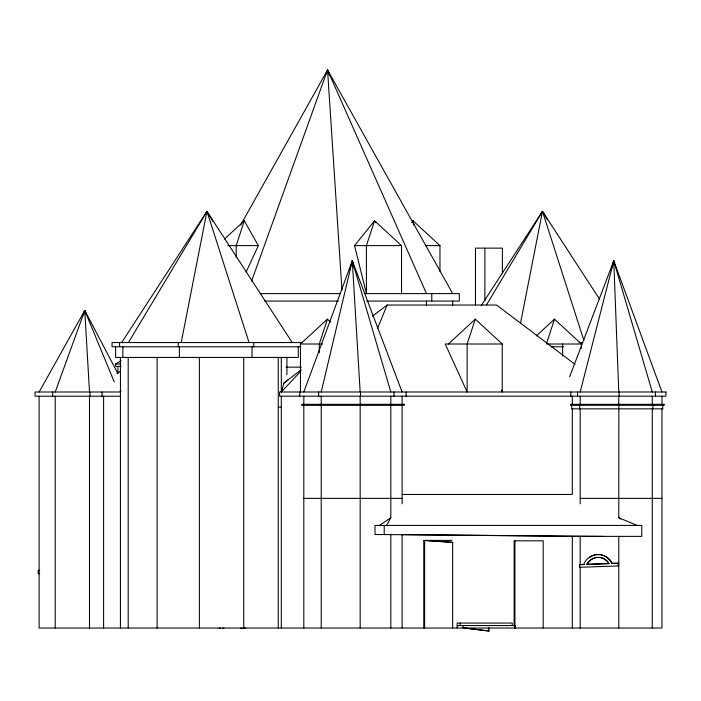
<?xml version="1.0" encoding="UTF-8"?>
<svg xmlns="http://www.w3.org/2000/svg" width="701" height="701" viewBox="0 0 701 701"><rect width="100%" height="100%" fill="white"/><g stroke="black" fill="none" stroke-linecap="round" stroke-linejoin="round"><path stroke-width="1.05" d="M390.825 391.999L352.288 260.816L352.2 262.998L352.288 260.816L402.111 391.999M613.682 262.998L613.769 260.816L661.963 391.999M281.793 388.757L281.311 391.999L300.966 371.031M181.2 342.552L206.944 211.369L292.229 342.552M520.492 323.354L542.478 211.369L599.732 299.441M321.224 391.999L352.288 260.816L353.83 267.16M580.191 391.999L613.769 260.816L652.28 391.999M349.895 269.21L352.288 260.816L360.174 391.999M611.333 269.193L613.769 260.816L614.751 265.074M301.158 369.795L283.966 383.026L281.311 391.999L281.311 357.44M541.803 213.454L542.478 211.369L547.525 219.799M246.13 272.058L258.327 245.613L244.298 220.771L236.193 245.613L236.193 257.618M330.574 322.083L327.402 319.157L319.297 344.007L319.297 352.734M546.394 344.007L554.5 319.157L581.436 344.007L581.436 348.371M502.249 344.007L475.304 319.157L467.138 344.007L467.138 391.999L445.24 344.007L502.249 344.007L502.249 391.999L501.355 390.036M251.528 281.241L327.551 69.995L452.688 293.605M55.213 391.999L84.777 310.499L117.864 373.458M303.813 391.999L352.288 260.816M569.65 376.744L613.769 260.816L618.781 391.999M377.585 328.296L387.118 305.04L496.597 305.04L574.986 364.327M82.692 315.538L84.777 310.499L114.245 381.94M325.378 75.016L327.551 69.995L426.48 293.605M586.719 564.384L587.236 563.376A13.643 12.916 -90 0 1 608.1 562.596L608.687 563.56L586.719 564.384L609.248 563.56M587.272 564.384L587.797 563.376A13.643 12.916 -90 0 1 600.459 557.532M386.61 525.426L390.825 517.776L390.825 396.179M39.125 391.999L84.777 310.499L86.144 314.626M240.592 225.1L327.551 69.995L329.374 75.147M413.029 220.771L413.827 224.916L413.029 220.771L411.995 222.611L413.029 220.771L439.965 245.613L439.965 271.795M128.432 342.552L206.944 211.369L213.113 221.674M486.52 304.856L542.478 211.369L583.907 340.476M121.659 342.552L206.944 211.369L249.048 342.552M481.237 305.566L542.478 211.369M375.692 222.611L374.571 220.771L366.413 245.613L366.413 293.605L354.54 245.613L374.571 220.771L401.524 245.613L401.524 293.605M224.495 239.041L244.298 220.771M300.475 391.999L300.475 344.007L327.402 319.157M448.351 344.007L475.304 319.157M536.283 335.963L554.5 319.157M283.966 383.026L288.304 379.749M372.38 316.177L387.118 305.04M379.425 525.426L390.825 517.776M116.979 373.458L120.563 371.171M121.212 390.843L119.415 391.999L35.05 391.999L35.05 396.223L120.546 396.223M121.107 366.474L115.674 366.474L115.674 363.994L121.22 360.559M579.631 564.655L584.152 564.507L579.631 564.655L579.631 567.302L580.191 567.302L580.191 628.026M611.815 563.446L618.781 563.201L611.815 563.446A16.491 15.615 -90 0 0 597.383 554.535A16.491 15.615 -90 0 0 583.591 564.507M579.631 567.302L618.781 565.926L618.221 565.926L618.221 563.201M227.825 245.613L258.327 245.613M354.54 245.613L401.524 245.613M425.227 245.613L439.965 245.613M260.185 293.605L340.616 293.605M364.301 293.605L459.321 293.605L459.321 301.062L366.667 301.062M264.531 301.062L338.443 301.062M301.851 342.552L112.037 342.552L112.037 346.776L300.782 346.776M579.096 342.552L582.759 342.552M300.475 344.007L322.583 344.007M547.49 344.007L581.436 344.007M551.021 346.776L563.7 346.776M115.674 363.994L120.905 363.994M286.087 367.149L301.342 367.149M278.236 407.132L281.311 407.132M402.497 494.459L572.314 494.459L572.314 408.832M303.813 498.376L402.111 498.376M580.191 498.376L661.963 498.376M402.497 534.583L572.314 536.379L641.783 536.379L641.783 525.426L374.991 525.426L374.991 534.495L603.246 536.379M423.79 628.026L423.79 540.41L451.838 540.41M452.662 628.026L452.662 542.355L423.79 540.41M39.729 570.404L38.187 570.404L38.187 573.751L39.125 573.751M457.166 625.546L515.156 625.546L515.156 628.026M219.071 628.21L220.438 628.21M222.594 628.21L223.961 628.21M240.583 628.21L242.064 628.21M244.053 628.21L245.587 628.21M464.193 628.026L488.983 631.005L488.983 627.754M452.662 542.355L424.613 540.41L424.613 628.026M464.719 628.026L488.983 631.005M618.843 405.301L618.781 517.82L637.305 525.426M618.781 517.82L620.534 518.994M327.551 69.995L341.965 290.337M84.777 310.499L89.491 391.999M662.76 405.301L662.76 408.832L571.657 408.832L571.657 405.301M661.963 396.179L661.963 405.301M661.963 408.832L661.963 628.026L39.125 628.026L39.125 396.223M655.444 391.999L655.444 396.179M653.972 404.337L653.972 405.301M652.911 405.301L652.911 408.832M652.28 396.179L652.28 404.337M652.28 408.832L652.28 628.026M619.114 391.999L619.114 396.179M618.957 404.337L618.957 405.301M618.781 396.179L618.781 404.337M618.781 536.186L618.781 628.026M580.191 396.179L580.191 405.301M580.191 408.832L580.191 503.782M580.191 536.379L580.191 564.655M579.674 405.301L579.674 408.832M578.807 404.337L578.807 405.301M577.598 391.999L577.598 396.179M572.314 396.179L572.314 404.337M572.314 536.379L572.314 628.026M570.798 391.999L570.798 396.179M562.605 344.007L562.605 356.003M543.187 628.026L543.187 540.822L514.122 540.822L514.122 625.853M514.937 540.822L514.937 628.026M512.221 625.546L512.221 623.058L457.166 623.058L457.166 628.026M502.389 273.276L502.389 248.136L475.48 248.136L475.48 304.839M488.457 627.754L488.457 631.005M484.873 248.136L484.873 300.606M463.037 625.546L463.037 628.026M460.101 623.058L460.101 625.546M452.688 301.062L452.688 305.399M431.781 293.605L431.781 301.062M426.48 301.062L426.48 305.399M406.116 391.999L406.116 396.179M402.111 396.179L402.111 503.782M402.111 534.495L402.111 628.026M393.962 391.999L393.962 396.179M392.499 404.337L392.499 405.327M390.825 534.153L390.825 628.026M384.209 525.426L384.209 534.495M360.524 391.999L360.524 396.179M360.358 404.337L360.358 405.327M360.174 396.179L360.174 628.026M321.224 396.179L321.224 628.026M319.849 404.337L319.849 405.327M318.64 391.999L318.64 396.179M303.813 396.179L303.813 628.026M299.791 391.999L299.791 396.179M298.284 346.776L298.284 357.44L115.604 357.44L115.604 346.776M286.902 357.44L286.902 374.72M281.311 396.179L281.311 628.026M278.236 357.44L278.236 628.026M253.797 342.552L253.797 346.776M252.036 346.776L252.036 357.44M243.729 357.44L243.729 628.026M199.391 357.44L199.391 628.026M179.368 346.776L179.368 357.44M178.291 342.552L178.291 346.776M157.103 357.44L157.103 628.026M128.204 357.44L128.204 628.026M122.859 346.776L122.859 357.44M120.432 357.44L120.432 628.026M119.573 342.552L119.573 346.776M117.917 366.474L117.917 372.853M103.599 396.223L103.599 628.026M102.083 391.999L102.083 396.223M89.938 391.999L89.938 396.223M89.491 396.223L89.491 628.026M55.213 396.223L55.213 628.026M52.68 391.999L52.68 396.223M595.99 554.745A16.491 15.615 -90 0 1 612.367 563.446M589.681 557.409A16.491 15.615 -90 0 1 595.035 554.938M601.256 557.689A13.643 12.916 -90 0 1 605.016 559.24M605.708 559.696A13.643 12.916 -90 0 1 608.144 561.939M665.95 391.999L279.594 391.999L279.594 396.179L665.95 396.179L665.95 391.999M404.249 404.337L301.667 404.337L301.667 405.327L404.249 405.327L404.249 404.337M664.084 404.337L570.561 404.337L570.561 405.301L664.084 405.301L664.084 404.337"/></g></svg>
